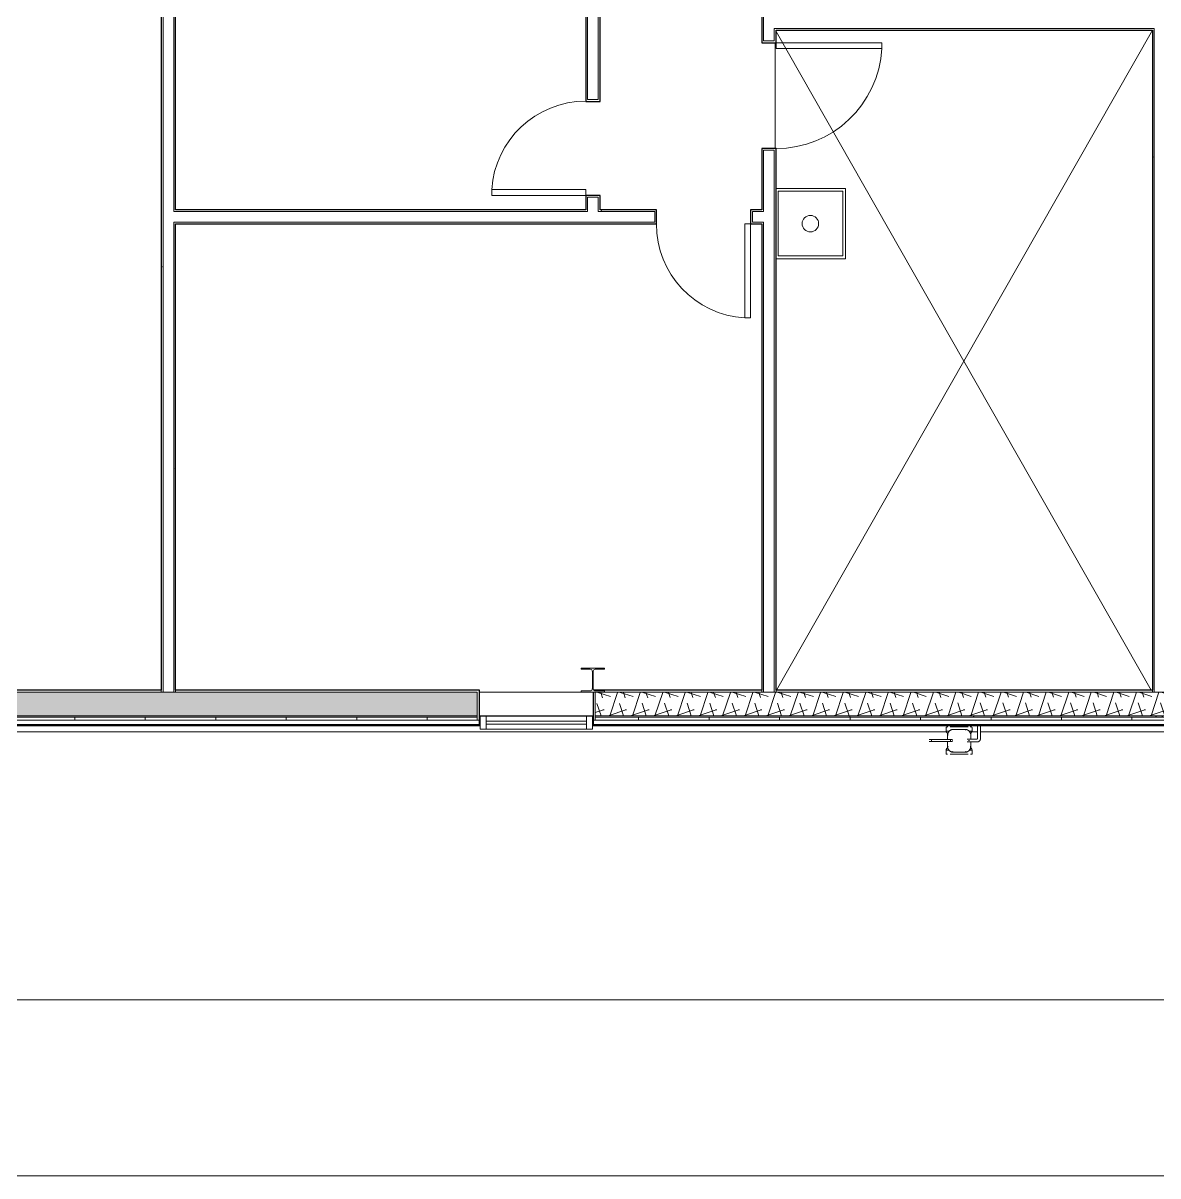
# Model space of a CAD drawing. Header units: inches. Extents: x -1442 to 59636, y -36095 to 792.
# Drawn here: x 58190.9 to 58577.3, y -22952.1 to -22559.4 of the extents above; entities that cross this region are included whole.
import ezdxf

# ---------------------------------------------------------------- set-up
doc = ezdxf.new("R2010")
doc.units = ezdxf.units.IN
doc.header["$MEASUREMENT"] = 0
for name, color, linetype, lineweight in [('A-DOOR', 31, 'Continuous', 9), ('A-FLOR', 192, 'Continuous', 9), ('A-GLAZ-CURT', 52, 'Continuous', 13), ('A-GLAZ-CWMG', 51, 'Continuous', 13), ('A-SITE-ROAD', 130, 'Continuous', 9), ('A-SITE-SWLK', 140, 'Continuous', 9), ('A-WALL', 113, 'Continuous', 9), ('A-WALL-PATT', 111, 'Continuous', 25), ('C-TOPO', 7, 'Continuous', 9), ('I-WALL', 2, 'Continuous', 9), ('L-SITE-WALL', 31, 'Continuous', 13), ('P-SANR-FIXT', 6, 'Continuous', 9), ('S-BEAM', 12, 'Continuous', 9), ('S-COLS', 52, 'Continuous', 13)]:
    doc.layers.add(name, color=color, linetype=linetype, lineweight=lineweight)
pattern_1 = [(0, (33272.468, 0), (61.44, 15.36), [2.534, -43.546, 2.534, -43.546, -245.76]), (0, (33272.468, 0), (61.44, 15.36), [-92.16, 2.534, -89.626, 2.534, -43.546, -107.52]), (0, (33272.468, 0), (61.44, 15.36), [-230.4, 2.534, -28.186, 2.534, -74.266]), (120, (33295.508, 7.68), (-44.02215, 45.528601), [2.534, -43.546, 2.534, -43.546, -245.76]), (120, (33295.508, 7.68), (-44.02215, 45.528601), [-92.16, 2.534, -89.626, 2.534, -43.546, -107.52]), (120, (33295.508, 7.68), (-44.02215, 45.528601), [-230.4, 2.534, -28.186, 2.534, -74.266]), (240, (33303.188, 38.4), (-17.41785, -60.888601), [2.534, -43.546, 2.534, -43.546, -245.76]), (240, (33303.188, 38.4), (-17.41785, -60.888601), [-92.16, 2.534, -89.626, 2.534, -43.546, -107.52]), (240, (33303.188, 38.4), (-17.41785, -60.888601), [-230.4, 2.534, -28.186, 2.534, -74.266])]
pattern_2 = [(161.57, (33273.428, 0.96), (-7.6802237, -0.0009796), [0, -54.643, 6.067, 0]), (18.43, (33271.508, 0.96), (-7.6802237, 0.0009796), [0, -54.643, 6.067, 0]), (108.43, (33273.428, 0.96), (3.8382953, -19.20136532), [18.211, -42.499]), (71.57, (33271.508, 0.96), (3.8382953, 19.20136532), [18.211, -42.499])]
pattern_3 = [(0, (33272.468, 0), (30.72, 7.68), [2.534, -20.506, 2.534, -20.506, -122.88]), (0, (33272.468, 0), (30.72, 7.68), [-46.08, 2.534, -43.546, 2.534, -20.506, -53.76]), (0, (33272.468, 0), (30.72, 7.68), [-115.2, 2.534, -12.826, 2.534, -35.866]), (120, (33283.988, 3.84), (-22.0110751, 22.7643004), [2.534, -20.506, 2.534, -20.506, -122.88]), (120, (33283.988, 3.84), (-22.0110751, 22.7643004), [-46.08, 2.534, -43.546, 2.534, -20.506, -53.76]), (120, (33283.988, 3.84), (-22.0110751, 22.7643004), [-115.2, 2.534, -12.826, 2.534, -35.866]), (240, (33287.828, 19.2), (-8.7089249, -30.4443004), [2.534, -20.506, 2.534, -20.506, -122.88]), (240, (33287.828, 19.2), (-8.7089249, -30.4443004), [-46.08, 2.534, -43.546, 2.534, -20.506, -53.76]), (240, (33287.828, 19.2), (-8.7089249, -30.4443004), [-115.2, 2.534, -12.826, 2.534, -35.866])]
pattern_4 = [(0, (33272.468, 0), (0, 24), []), (90, (33272.468, 0), (-24, 1e-15), [])]

# ---------------------------------------------------------------- blocks, each defined once
blk = doc.blocks.new('Struct_Xcel_Sports Complex_rvt-2-Egress Plan')
at = {"layer": 'A-FLOR', "color": 7}
for p, q in [((25174.83, -22562.23), (25238.77, -22674.49)), ((25238.77, -22674.49), (25302.95, -22561.79)), ((25174.52, -22566.05), (25174.52, -22602.05)), ((25174.94, -22786.55), (25238.77, -22674.49)), ((25302.59, -22786.55), (25238.77, -22674.49))]:
    blk.add_line(p, q, dxfattribs=at)
at = {"layer": 'L-SITE-WALL', "color": 10}
for p, q in [((25074.08, -22798.8), (24243.77, -22798.8)), ((25243.42, -22798.8), (25112.27, -22798.8)), ((25348.77, -22798.8), (25244.39, -22798.8))]:
    blk.add_line(p, q, dxfattribs=at)
blk = doc.blocks.new('W-Wide Flange-Column - B2_E-V6-Egress Plan')
at = {"layer": 'S-COLS', "lineweight": 9}
h = blk.add_hatch(dxfattribs=at)
h.set_pattern_fill('FP_8', color=256, style=0, pattern_type=2)
h.set_pattern_definition([(225, (58384.86, -22783.178), (19.00703, -19.00703), []), (225, (58384.86, -22811.978), (19.00703, -19.00703), [])])
h.paths.add_polyline_path([(-4, 4.12), (-4, 3.69), (-0.84, 3.69), (-0.3, 3.38), (-0.14, 3), (-0.14, -3), (-0.35, -3.49), (-0.84, -3.69), (-4, -3.69), (-4, -4.12), (4, -4.12), (4, -3.69), (0.84, -3.69), (0.35, -3.49), (0.14, -3), (0.14, 3), (0.42, 3.52), (0.84, 3.69), (4, 3.69), (4, 4.12), (-0.88, 4.12)], flags=0)
at = {"layer": 'S-COLS', "lineweight": 15}
for p, q in [((4, 4.12), (-4, 4.12)), ((-4, 4.12), (-4, 3.69)), ((4, 3.69), (4, 4.12)), ((-4, 3.69), (-0.84, 3.69)), ((-0.14, 3), (-0.14, -3)), ((0.14, -3), (0.14, 3)), ((0.84, 3.69), (4, 3.69)), ((-0.84, -3.69), (-4, -3.69)), ((-4, -3.69), (-4, -4.12)), ((4, -3.69), (0.84, -3.69)), ((4, -4.12), (4, -3.69)), ((-4, -4.12), (4, -4.12))]:
    blk.add_line(p, q, dxfattribs=at)
for centre, start, end in [((-0.84, 3), 0, 90), ((0.84, 3), 90, 180), ((-0.84, -3), 270, 0), ((0.84, -3), 180, 270)]:
    blk.add_arc(centre, 0.691, start, end, dxfattribs=at)
blk = doc.blocks.new('Single-Flush - 32_ x 84_-1272610-Egress Plan')
at = {"layer": 'A-DOOR', "lineweight": 13}
for p, q in [((14, -2.44), (14, -34.44)), ((16, -2.44), (14, -2.44)), ((16, -2.44), (16, -34.44)), ((16, -34.44), (14, -34.44))]:
    blk.add_line(p, q, dxfattribs=at)
at = {"layer": 'A-DOOR'}
blk.add_arc((16, -2.44), 32.07, 180, 266.4241, dxfattribs=at)
blk = doc.blocks.new('Single-Flush - 32_ x 84_-460923-Egress Plan')
at = {"layer": 'A-DOOR', "lineweight": 13}
for p, q in [((14, -2.44), (14, -34.44)), ((16, -2.44), (14, -2.44)), ((16, -2.44), (16, -34.44)), ((16, -34.44), (14, -34.44))]:
    blk.add_line(p, q, dxfattribs=at)
at = {"layer": 'A-DOOR'}
blk.add_arc((16, -2.44), 32.07, 180, 266.4241, dxfattribs=at)
blk = doc.blocks.new('Single-Flush - 36_ x 84_-1318909-Egress Plan')
at = {"layer": 'A-DOOR', "lineweight": 13}
for p, q in [((16, -2.44), (16, -38.45)), ((18, -2.44), (16, -2.44)), ((18, -2.44), (18, -38.45)), ((18, -38.45), (16, -38.45))]:
    blk.add_line(p, q, dxfattribs=at)
at = {"layer": 'A-DOOR'}
blk.add_arc((18, -2.44), 36.07, 180, 266.8211, dxfattribs=at)
blk = doc.blocks.new('Rectangular Mullion - Exterior 2_ x 4_5_-1142359-Egress Plan')
at = {"layer": 'A-GLAZ-CWMG'}
for p, q in [((-2, 1.5), (0, 1.5)), ((-2, -3), (-2, 1.5)), ((0, 1.5), (0, -3)), ((0, -3), (-2, -3))]:
    blk.add_line(p, q, dxfattribs=at)
blk = doc.blocks.new('Girt_C - 8_D-1405500-Egress Plan')
at = {"layer": 'S-BEAM', "lineweight": 13}
for p, q in [((25108.39, -22787.3), (25073.83, -22787.3)), ((25073.83, -22795.3), (25112.52, -22795.3))]:
    blk.add_line(p, q, dxfattribs=at)
blk = doc.blocks.new('System Panel - INSULATED LOW-E GLAZING _SEE ELEVATIONS FOR U-FACTOR_ SHGC_ _ LT_-827454-Egress Plan')
at = {"layer": 'A-GLAZ-CURT', "lineweight": 9}
for p, q in [((17.09375, 1.25), (-17.09375, 1.25)), ((-17.09375, 1.25), (-17.09375, 0.25)), ((-17.09375, 0.25), (17.09375, 0.25)), ((17.09375, 0.25), (17.09375, 1.25))]:
    blk.add_line(p, q, dxfattribs=at)
at = {"layer": 'A-GLAZ-CURT'}
for p, q in [((-17.09375, 0.25), (-17.09375, 1.25)), ((17.09375, 1.25), (-17.09375, 1.25)), ((-17.09375, 0.25), (17.09375, 0.25)), ((17.09375, 1.25), (17.09375, 0.25))]:
    blk.add_line(p, q, dxfattribs=at)
blk = doc.blocks.new('Rectangular Mullion - Exterior 2_ x 4_5_-1060760-Egress Plan')
at = {"layer": 'A-GLAZ-CWMG'}
for p, q in [((25834.02, -22795.43), (25799.83, -22795.43)), ((25834.02, -22799.93), (25799.83, -22799.93))]:
    blk.add_line(p, q, dxfattribs=at)
blk = doc.blocks.new('Rectangular Mullion - Exterior 2_ x 4_5_-827470-Egress Plan')
at = {"layer": 'A-GLAZ-CWMG'}
for p, q in [((-1, 1.5), (1, 1.5)), ((-1, -3), (-1, 1.5)), ((1, 1.5), (1, -3)), ((1, -3), (-1, -3))]:
    blk.add_line(p, q, dxfattribs=at)
blk = doc.blocks.new('gas_meter-250_cfh_2214 - gas_meter-250_cfh_2214-V77-Egress Plan')
at = {"layer": 'P-SANR-FIXT', "lineweight": 13}
for p, q in [((-4.4, 4.34), (-4.4, 3.16)), ((-3.79, 4.61), (-4.13, 4.61)), ((3.06, 4.61), (-3.06, 4.61)), ((4.13, 4.61), (3.79, 4.61)), ((4.4, 3.16), (4.4, 4.34)), ((6.26, 5.12), (6.26, 0.61)), ((7.26, 0.61), (7.26, 5.12)), ((-2.99, 0.37), (-9.24, 0.37)), ((-4.4, 3.16), (-4.06, 3.16)), ((-4.06, 3.16), (-3.31, 3.16)), ((-3.96, 1.77), (-3.96, 0.36)), ((-3.96, 1.77), (-3.96, 0.36)), ((-3.75, 2.86), (-3.75, 2.59)), ((-3.75, 1.98), (-3.75, 1.77)), ((2.04, 3.77), (-1.96, 3.77)), ((3.4, 3.16), (4.06, 3.16)), ((6.15, 0.5), (3.51, 0.5)), ((4.04, 0.48), (4.04, 1.77)), ((4.04, 0.48), (4.04, 1.77)), ((4.06, 3.16), (4.4, 3.16)), ((-9.24, 0), (-9.47, 0)), ((-9.24, -0.38), (-2.99, -0.38)), ((-4.4, -3.34), (-4.4, -4.57)), ((-4.06, -3.34), (-4.4, -3.34)), ((-3.33, -3.34), (-4.06, -3.34)), ((-3.96, -0.36), (-3.96, -1.98)), ((-3.96, -0.36), (-3.96, -1.98)), ((-3.75, -1.98), (-3.75, -2.1)), ((-3.75, -2.75), (-3.75, -2.92)), ((-2.81, 0), (-2.99, 0)), ((-2.27, 0), (-2.4, 0)), ((2.04, -3.75), (2.22, -3.75)), ((3.25, 0), (3.51, 0)), ((3.73, -3.34), (3.42, -3.34)), ((3.51, -0.5), (6.15, -0.5)), ((4.06, -3.34), (3.75, -3.34)), ((4.04, -1.98), (4.04, -0.47)), ((4.04, -1.98), (4.04, -0.47)), ((4.4, -3.34), (4.06, -3.34)), ((4.4, -4.57), (4.4, -3.34)), ((-4.28, -4.69), (-3.94, -4.69)), ((-3.06, -4.69), (3.06, -4.69)), ((-1.97, -3.98), (-2.49, -3.98)), ((-2.49, -3.98), (-1.97, -3.98)), ((-1.96, -3.98), (2.04, -3.98)), ((2.04, -3.98), (2.55, -3.98)), ((2.55, -3.98), (2.04, -3.98)), ((3.94, -4.69), (4.28, -4.69))]:
    blk.add_line(p, q, dxfattribs=at)
at = {"layer": 'P-SANR-FIXT', "lineweight": 13, "flags": 128}
for points in [[(-4.4, 4.34), (-4.4, 4.35), (-4.4, 4.36), (-4.4, 4.37), (-4.4, 4.38), (-4.4, 4.39), (-4.39, 4.4), (-4.39, 4.41), (-4.39, 4.42), (-4.38, 4.43), (-4.38, 4.44), (-4.38, 4.45), (-4.37, 4.46), (-4.37, 4.47), (-4.36, 4.48), (-4.35, 4.49), (-4.35, 4.5), (-4.34, 4.51), (-4.33, 4.52), (-4.33, 4.52), (-4.32, 4.53), (-4.31, 4.54), (-4.3, 4.55), (-4.29, 4.55), (-4.29, 4.56), (-4.28, 4.57), (-4.27, 4.57), (-4.26, 4.58), (-4.25, 4.58), (-4.24, 4.59), (-4.23, 4.59), (-4.22, 4.59), (-4.21, 4.6), (-4.2, 4.6), (-4.19, 4.6), (-4.18, 4.6), (-4.17, 4.61), (-4.15, 4.61), (-4.14, 4.61), (-4.13, 4.61), (-4.13, 4.61)], [(4.13, 4.61), (4.14, 4.61), (4.15, 4.61), (4.16, 4.61), (4.17, 4.6), (4.18, 4.6), (4.19, 4.6), (4.21, 4.6), (4.22, 4.59), (4.23, 4.59), (4.24, 4.59), (4.25, 4.58), (4.26, 4.58), (4.27, 4.57), (4.27, 4.57), (4.28, 4.56), (4.29, 4.55), (4.3, 4.55), (4.31, 4.54), (4.32, 4.53), (4.33, 4.53), (4.33, 4.52), (4.34, 4.51), (4.35, 4.5), (4.35, 4.49), (4.36, 4.48), (4.36, 4.47), (4.37, 4.46), (4.37, 4.46), (4.38, 4.45), (4.38, 4.44), (4.39, 4.43), (4.39, 4.41), (4.39, 4.4), (4.4, 4.39), (4.4, 4.38), (4.4, 4.37), (4.4, 4.36), (4.4, 4.35), (4.4, 4.34), (4.4, 4.34)], [(-9.24, 0.37), (-9.28, 0.37), (-9.32, 0.37), (-9.36, 0.37), (-9.4, 0.37), (-9.43, 0.37), (-9.47, 0.37), (-9.51, 0.37), (-9.55, 0.37), (-9.59, 0.37), (-9.63, 0.37), (-9.66, 0.37), (-9.7, 0.37), (-9.73, 0.37), (-9.77, 0.37), (-9.8, 0.37), (-9.83, 0.37), (-9.86, 0.37), (-9.9, 0.37), (-9.92, 0.37), (-9.95, 0.37), (-9.98, 0.37), (-10.01, 0.37), (-10.03, 0.37), (-10.06, 0.37), (-10.08, 0.37), (-10.1, 0.37), (-10.12, 0.37), (-10.14, 0.37), (-10.15, 0.37), (-10.17, 0.37), (-10.18, 0.37), (-10.19, 0.37), (-10.2, 0.37), (-10.21, 0.37), (-10.22, 0.37), (-10.23, 0.37), (-10.23, 0.37), (-10.23, 0.37), (-10.24, 0.37)], [(-3.82, 2.35), (-3.87, 2.38), (-3.91, 2.42), (-3.95, 2.45), (-4, 2.49), (-4.04, 2.52), (-4.07, 2.56), (-4.11, 2.6), (-4.15, 2.65), (-4.18, 2.69), (-4.21, 2.73), (-4.24, 2.78), (-4.27, 2.83), (-4.29, 2.87), (-4.32, 2.92), (-4.34, 2.97), (-4.36, 3.02), (-4.38, 3.08), (-4.39, 3.13), (-4.4, 3.16)], [(-1.96, 3.77), (-2.04, 3.77), (-2.12, 3.76), (-2.19, 3.76), (-2.27, 3.74), (-2.35, 3.73), (-2.43, 3.71), (-2.51, 3.69), (-2.58, 3.67), (-2.66, 3.64), (-2.73, 3.61), (-2.81, 3.58), (-2.88, 3.54), (-2.95, 3.51), (-3.02, 3.46), (-3.08, 3.42), (-3.15, 3.37), (-3.21, 3.33), (-3.27, 3.27), (-3.33, 3.22), (-3.39, 3.16), (-3.44, 3.11), (-3.5, 3.04), (-3.55, 2.98), (-3.59, 2.92), (-3.64, 2.85), (-3.68, 2.78), (-3.72, 2.71), (-3.76, 2.64), (-3.79, 2.57), (-3.82, 2.5), (-3.85, 2.42), (-3.87, 2.34), (-3.89, 2.27), (-3.91, 2.19), (-3.93, 2.11), (-3.94, 2.03), (-3.95, 1.95), (-3.95, 1.87), (-3.96, 1.79), (-3.96, 1.77)], [(-2.24, 0.37), (-2.24, 0.37), (-2.24, 0.37), (-2.24, 0.37), (-2.25, 0.37), (-2.25, 0.37), (-2.26, 0.37), (-2.27, 0.37), (-2.27, 0.37), (-2.28, 0.37), (-2.3, 0.37), (-2.31, 0.37), (-2.32, 0.37), (-2.34, 0.37), (-2.35, 0.37), (-2.37, 0.37), (-2.38, 0.37), (-2.4, 0.37), (-2.42, 0.37), (-2.44, 0.37), (-2.46, 0.37), (-2.49, 0.37), (-2.51, 0.37), (-2.53, 0.37), (-2.56, 0.37), (-2.58, 0.37), (-2.61, 0.37), (-2.63, 0.37), (-2.66, 0.37), (-2.69, 0.37), (-2.71, 0.37), (-2.74, 0.37), (-2.77, 0.37), (-2.8, 0.37), (-2.83, 0.37), (-2.86, 0.37), (-2.89, 0.37), (-2.92, 0.37), (-2.95, 0.37), (-2.98, 0.37), (-2.99, 0.37)], [(4.04, 1.77), (4.04, 1.85), (4.04, 1.93), (4.03, 2.01), (4.02, 2.09), (4, 2.17), (3.99, 2.25), (3.97, 2.32), (3.94, 2.4), (3.92, 2.48), (3.89, 2.55), (3.85, 2.62), (3.82, 2.69), (3.78, 2.76), (3.74, 2.83), (3.7, 2.9), (3.65, 2.96), (3.6, 3.03), (3.55, 3.09), (3.49, 3.15), (3.44, 3.21), (3.38, 3.26), (3.32, 3.31), (3.26, 3.36), (3.19, 3.41), (3.13, 3.45), (3.06, 3.5), (2.99, 3.53), (2.92, 3.57), (2.84, 3.6), (2.77, 3.63), (2.69, 3.66), (2.62, 3.69), (2.54, 3.71), (2.46, 3.73), (2.38, 3.74), (2.31, 3.75), (2.23, 3.76), (2.15, 3.77), (2.07, 3.77), (2.04, 3.77)], [(3.51, 0.5), (3.48, 0.5), (3.45, 0.5), (3.42, 0.5), (3.39, 0.5), (3.37, 0.5), (3.34, 0.5), (3.31, 0.5), (3.28, 0.5), (3.25, 0.5), (3.22, 0.5), (3.19, 0.5), (3.17, 0.5), (3.14, 0.5), (3.12, 0.5), (3.09, 0.5), (3.07, 0.5), (3.04, 0.5), (3.02, 0.5), (3, 0.5), (2.98, 0.5), (2.96, 0.5), (2.94, 0.5), (2.92, 0.5), (2.9, 0.5), (2.88, 0.5), (2.87, 0.5), (2.85, 0.5), (2.84, 0.5), (2.83, 0.5), (2.82, 0.5), (2.8, 0.5), (2.8, 0.5), (2.79, 0.5), (2.78, 0.5), (2.77, 0.5), (2.77, 0.5), (2.77, 0.5), (2.77, 0.5), (2.76, 0.5)], [(4.4, 3.16), (4.39, 3.1), (4.37, 3.05), (4.35, 3), (4.33, 2.95), (4.31, 2.9), (4.28, 2.85), (4.26, 2.8), (4.23, 2.76), (4.2, 2.71), (4.16, 2.67), (4.13, 2.63), (4.09, 2.58), (4.06, 2.55), (4.02, 2.51), (3.98, 2.47), (3.94, 2.44), (3.89, 2.4)], [(6.26, 0.61), (6.26, 0.61), (6.26, 0.6), (6.26, 0.6), (6.26, 0.59), (6.26, 0.59), (6.26, 0.58), (6.26, 0.58), (6.26, 0.58), (6.26, 0.57), (6.26, 0.57), (6.25, 0.56), (6.25, 0.56), (6.25, 0.56), (6.25, 0.55), (6.24, 0.55), (6.24, 0.54), (6.24, 0.54), (6.24, 0.54), (6.23, 0.53), (6.23, 0.53), (6.23, 0.53), (6.22, 0.53), (6.22, 0.52), (6.22, 0.52), (6.21, 0.52), (6.21, 0.52), (6.21, 0.51), (6.2, 0.51), (6.2, 0.51), (6.19, 0.51), (6.19, 0.51), (6.18, 0.5), (6.18, 0.5), (6.18, 0.5), (6.17, 0.5), (6.17, 0.5), (6.16, 0.5), (6.16, 0.5), (6.15, 0.5), (6.15, 0.5)], [(6.15, -0.5), (6.2, -0.5), (6.24, -0.5), (6.29, -0.49), (6.33, -0.49), (6.37, -0.48), (6.42, -0.47), (6.46, -0.46), (6.5, -0.44), (6.54, -0.43), (6.59, -0.41), (6.63, -0.39), (6.67, -0.37), (6.71, -0.35), (6.74, -0.33), (6.78, -0.31), (6.82, -0.28), (6.85, -0.25), (6.89, -0.22), (6.92, -0.19), (6.95, -0.16), (6.98, -0.13), (7.01, -0.1), (7.04, -0.06), (7.06, -0.03), (7.09, 0.01), (7.11, 0.05), (7.13, 0.09), (7.15, 0.13), (7.17, 0.17), (7.19, 0.21), (7.2, 0.25), (7.22, 0.29), (7.23, 0.34), (7.24, 0.38), (7.25, 0.42), (7.25, 0.47), (7.26, 0.51), (7.26, 0.55), (7.26, 0.6), (7.26, 0.61)], [(-10.24, -0.38), (-10.24, -0.38), (-10.23, -0.38), (-10.23, -0.38), (-10.22, -0.38), (-10.22, -0.38), (-10.21, -0.38), (-10.2, -0.38), (-10.19, -0.38), (-10.17, -0.38), (-10.16, -0.38), (-10.14, -0.38), (-10.12, -0.38), (-10.1, -0.38), (-10.08, -0.38), (-10.06, -0.38), (-10.04, -0.38), (-10.01, -0.38), (-9.99, -0.38), (-9.96, -0.38), (-9.93, -0.38), (-9.9, -0.38), (-9.87, -0.38), (-9.84, -0.38), (-9.81, -0.38), (-9.78, -0.38), (-9.74, -0.38), (-9.71, -0.38), (-9.67, -0.38), (-9.64, -0.38), (-9.6, -0.38), (-9.56, -0.38), (-9.52, -0.38), (-9.48, -0.38), (-9.45, -0.38), (-9.41, -0.38), (-9.37, -0.38), (-9.33, -0.38), (-9.29, -0.38), (-9.25, -0.38), (-9.24, -0.38)], [(-4.4, -3.34), (-4.4, -3.29), (-4.4, -3.25), (-4.39, -3.21), (-4.39, -3.16), (-4.38, -3.12), (-4.37, -3.08), (-4.36, -3.04), (-4.34, -2.99), (-4.33, -2.95), (-4.31, -2.91), (-4.29, -2.87), (-4.28, -2.83), (-4.25, -2.8), (-4.23, -2.76), (-4.21, -2.72), (-4.18, -2.69), (-4.15, -2.65), (-4.13, -2.62), (-4.1, -2.59), (-4.07, -2.56), (-4.03, -2.53), (-4, -2.5), (-3.97, -2.47), (-3.93, -2.44), (-3.89, -2.42)], [(-3.96, -1.98), (-3.95, -2.06), (-3.95, -2.14), (-3.94, -2.22), (-3.93, -2.3), (-3.92, -2.38), (-3.9, -2.45), (-3.88, -2.53), (-3.85, -2.61), (-3.83, -2.68), (-3.8, -2.76), (-3.76, -2.83), (-3.73, -2.9), (-3.69, -2.97), (-3.65, -3.04), (-3.61, -3.11), (-3.56, -3.17), (-3.51, -3.24), (-3.46, -3.3), (-3.4, -3.36), (-3.35, -3.41), (-3.29, -3.47), (-3.23, -3.52), (-3.17, -3.57), (-3.1, -3.62), (-3.04, -3.66), (-2.97, -3.7), (-2.9, -3.74), (-2.83, -3.78), (-2.75, -3.81), (-2.68, -3.84), (-2.6, -3.87), (-2.53, -3.9), (-2.45, -3.92), (-2.37, -3.94), (-2.3, -3.95), (-2.22, -3.96), (-2.14, -3.97), (-2.06, -3.98), (-1.98, -3.98), (-1.96, -3.98)], [(-2.99, -0.38), (-2.96, -0.38), (-2.93, -0.38), (-2.9, -0.38), (-2.87, -0.38), (-2.84, -0.38), (-2.81, -0.38), (-2.78, -0.38), (-2.75, -0.38), (-2.72, -0.38), (-2.69, -0.38), (-2.67, -0.38), (-2.64, -0.38), (-2.61, -0.38), (-2.59, -0.38), (-2.56, -0.38), (-2.54, -0.38), (-2.51, -0.38), (-2.49, -0.38), (-2.47, -0.38), (-2.45, -0.38), (-2.43, -0.38), (-2.41, -0.38), (-2.39, -0.38), (-2.37, -0.38), (-2.35, -0.38), (-2.34, -0.38), (-2.32, -0.38), (-2.31, -0.38), (-2.3, -0.38), (-2.29, -0.38), (-2.28, -0.38), (-2.27, -0.38), (-2.26, -0.38), (-2.25, -0.38), (-2.25, -0.38), (-2.24, -0.38), (-2.24, -0.38), (-2.24, -0.38), (-2.24, -0.38)], [(-2.49, -3.98), (-2.52, -3.96), (-2.55, -3.94), (-2.58, -3.91), (-2.6, -3.89), (-2.63, -3.86), (-2.66, -3.84), (-2.68, -3.81), (-2.7, -3.78)], [(2.04, -3.98), (2.12, -3.98), (2.2, -3.97), (2.28, -3.97), (2.36, -3.95), (2.44, -3.94), (2.52, -3.92), (2.6, -3.9), (2.67, -3.88), (2.75, -3.85), (2.82, -3.82), (2.9, -3.79), (2.97, -3.75), (3.04, -3.72), (3.11, -3.67), (3.17, -3.63), (3.24, -3.58), (3.3, -3.53), (3.36, -3.48), (3.42, -3.43), (3.48, -3.37), (3.53, -3.31), (3.59, -3.25), (3.64, -3.19), (3.68, -3.13), (3.73, -3.06), (3.77, -2.99), (3.81, -2.92), (3.84, -2.85), (3.88, -2.78), (3.91, -2.7), (3.94, -2.63), (3.96, -2.55), (3.98, -2.48), (4, -2.4), (4.02, -2.32), (4.03, -2.24), (4.04, -2.16), (4.04, -2.08), (4.04, -2), (4.04, -1.98)], [(2.66, -3.89), (2.63, -3.91), (2.61, -3.94), (2.58, -3.96), (2.55, -3.98)], [(2.73, -3.81), (2.71, -3.84), (2.69, -3.86)], [(2.76, -0.5), (2.76, -0.5), (2.77, -0.5), (2.77, -0.5), (2.77, -0.5), (2.78, -0.5), (2.79, -0.5), (2.79, -0.5), (2.8, -0.5), (2.81, -0.5), (2.82, -0.5), (2.84, -0.5), (2.85, -0.5), (2.86, -0.5), (2.88, -0.5), (2.9, -0.5), (2.91, -0.5), (2.93, -0.5), (2.95, -0.5), (2.97, -0.5), (2.99, -0.5), (3.01, -0.5), (3.04, -0.5), (3.06, -0.5), (3.08, -0.5), (3.11, -0.5), (3.13, -0.5), (3.16, -0.5), (3.19, -0.5), (3.21, -0.5), (3.24, -0.5), (3.27, -0.5), (3.3, -0.5), (3.33, -0.5), (3.36, -0.5), (3.39, -0.5), (3.42, -0.5), (3.45, -0.5), (3.48, -0.5), (3.51, -0.5), (3.51, -0.5)], [(3.95, -2.46), (3.98, -2.48), (4.02, -2.51), (4.05, -2.54), (4.08, -2.57), (4.11, -2.6), (4.14, -2.63), (4.17, -2.67), (4.19, -2.7), (4.22, -2.74), (4.24, -2.78), (4.26, -2.81), (4.28, -2.85), (4.3, -2.89), (4.32, -2.93), (4.34, -2.97), (4.35, -3.01), (4.36, -3.06), (4.37, -3.1), (4.38, -3.14), (4.39, -3.18), (4.4, -3.23), (4.4, -3.27), (4.4, -3.32), (4.4, -3.34)], [(-4.28, -4.69), (-4.29, -4.69), (-4.29, -4.69), (-4.3, -4.69), (-4.3, -4.69), (-4.31, -4.69), (-4.31, -4.68), (-4.32, -4.68), (-4.32, -4.68), (-4.33, -4.68), (-4.33, -4.68), (-4.33, -4.68), (-4.34, -4.67), (-4.34, -4.67), (-4.35, -4.67), (-4.35, -4.67), (-4.35, -4.66), (-4.36, -4.66), (-4.36, -4.66), (-4.37, -4.66), (-4.37, -4.65), (-4.37, -4.65), (-4.37, -4.65), (-4.38, -4.64), (-4.38, -4.64), (-4.38, -4.63), (-4.39, -4.63), (-4.39, -4.63), (-4.39, -4.62), (-4.39, -4.62), (-4.39, -4.61), (-4.4, -4.61), (-4.4, -4.6), (-4.4, -4.6), (-4.4, -4.6), (-4.4, -4.59), (-4.4, -4.59), (-4.4, -4.58), (-4.4, -4.58), (-4.4, -4.57), (-4.4, -4.57)], [(4.4, -4.57), (4.4, -4.58), (4.4, -4.58), (4.4, -4.58), (4.4, -4.59), (4.4, -4.59), (4.4, -4.6), (4.4, -4.6), (4.4, -4.61), (4.39, -4.61), (4.39, -4.62), (4.39, -4.62), (4.39, -4.62), (4.39, -4.63), (4.38, -4.63), (4.38, -4.64), (4.38, -4.64), (4.38, -4.64), (4.37, -4.65), (4.37, -4.65), (4.37, -4.65), (4.36, -4.66), (4.36, -4.66), (4.36, -4.66), (4.35, -4.67), (4.35, -4.67), (4.34, -4.67), (4.34, -4.67), (4.34, -4.68), (4.33, -4.68), (4.33, -4.68), (4.32, -4.68), (4.32, -4.68), (4.31, -4.68), (4.31, -4.69), (4.3, -4.69), (4.3, -4.69), (4.29, -4.69), (4.29, -4.69), (4.29, -4.69), (4.28, -4.69)]]:
    blk.add_lwpolyline(points, dxfattribs=at)
at = {"layer": 'P-SANR-FIXT', "lineweight": 13}
for centre, radius, start, end in [((-1.96, 1.77), 2, 90, 180), ((-1.96, 1.77), 1.84, 171.362, 180), ((2.04, 1.77), 2, 360, 90), ((2.04, 1.77), 1.84, 81.362, 90), ((-1.96, -1.98), 2, 180, 270), ((-1.96, -1.98), 1.84, 261.362, 270), ((2.04, -1.98), 2, 270, 360), ((2.04, -1.98), 1.84, 351.362, 0)]:
    blk.add_arc(centre, radius, start, end, dxfattribs=at)
blk = doc.blocks.new('Basin_Mop_Service-24x24-Zurn-Z1996-24 - 24 x 24 x 10-1384526-Egress Plan')
at = {"layer": 'P-SANR-FIXT', "lineweight": 13}
for p, q in [((-11.69, 12), (12, 12)), ((12, 12), (12, -12)), ((-11, -11), (-11, 11)), ((-11, 11), (11, 11)), ((11, 11), (11, -11)), ((11, -11), (-11, -11)), ((12, -12), (-11.69, -12))]:
    blk.add_line(p, q, dxfattribs=at)
blk.add_circle((0, 0), 2.81, dxfattribs=at)

msp = doc.modelspace()

# ---------------------------------------------------------------- hatches: boundary and pattern name
at = {"layer": 'A-WALL-PATT', "lineweight": 9}
h = msp.add_hatch(dxfattribs=at)
h.set_pattern_fill('FP_13', color=256, style=0, pattern_type=2)
h.set_pattern_definition(pattern_1)
h.paths.add_polyline_path([(58237.92, -22787.3), (58238.55, -22787.3), (58238.55, -22370.18), (58237.92, -22369.55), (58237.92, -22787.26)], flags=0)
h = msp.add_hatch(dxfattribs=at)
h.set_pattern_fill('FP_13', color=256, style=0, pattern_type=2)
h.set_pattern_definition(pattern_1)
h.paths.add_polyline_path([(58242.17, -22787.3), (58242.8, -22787.3), (58242.8, -22627.18), (58242.17, -22627.19), (58242.17, -22787.25)], flags=0)
h.paths.add_polyline_path([(58242.8, -22623.55), (58242.8, -22495.18), (58242.17, -22495.18), (58242.25, -22623.55)], flags=0)
h.paths.add_polyline_path([(58242.17, -22491.55), (58242.8, -22491.55), (58242.8, -22370.3), (58242.17, -22370.3), (58242.17, -22490.93)], flags=0)
h = msp.add_hatch(dxfattribs=at)
h.set_pattern_fill('FP_13', color=256, style=0, pattern_type=2)
h.set_pattern_definition(pattern_1)
h.paths.add_polyline_path([(58386.73, -22622.93), (58387.36, -22622.93), (58387.36, -22618.05), (58384.92, -22618.05), (58384.92, -22618.68), (58386.73, -22618.68), (58386.73, -22622.91)], flags=0)
h.paths.add_polyline_path([(58387.36, -22586.05), (58387.36, -22488.05), (58384.92, -22488.05), (58384.92, -22488.68), (58386.73, -22488.68), (58386.73, -22585.43), (58384.92, -22585.43), (58384.93, -22586.05), (58386.73, -22586.05)], flags=0)
h.paths.add_polyline_path([(58384.92, -22456.05), (58387.36, -22456.05), (58387.35, -22370.3), (58386.73, -22370.3), (58386.73, -22455.43), (58384.92, -22455.43)], flags=0)
h = msp.add_hatch(dxfattribs=at)
h.set_pattern_fill('FP_13', color=256, style=0, pattern_type=2)
h.set_pattern_definition(pattern_1)
h.paths.add_polyline_path([(58442.42, -22787.3), (58443.05, -22787.3), (58443.05, -22627.18), (58442.42, -22627.18), (58442.42, -22786.55)], flags=0)
h.paths.add_polyline_path([(58443.05, -22623.55), (58443.05, -22602.68), (58444.86, -22602.68), (58444.86, -22602.05), (58442.42, -22602.05), (58442.42, -22623.55)], flags=0)
h.paths.add_polyline_path([(58444.86, -22566.05), (58444.86, -22565.43), (58443.05, -22565.43), (58443.05, -22553.68), (58444.86, -22553.68), (58444.86, -22553.05), (58442.42, -22553.05), (58442.42, -22566.05), (58443.15, -22566.05)], flags=0)
h.paths.add_polyline_path([(58443.05, -22517.05), (58444.86, -22517.05), (58444.86, -22516.43), (58443.05, -22516.43), (58443.05, -22405.68), (58444.86, -22405.68), (58444.85, -22405.05), (58442.42, -22405.05), (58442.42, -22517.05), (58443.05, -22517.05)], flags=0)
h.paths.add_polyline_path([(58443.05, -22373.05), (58444.86, -22373.05), (58444.86, -22372.43), (58443.05, -22372.43), (58443.02, -22370.3), (58442.42, -22370.3), (58442.42, -22373.05)], flags=0)
h = msp.add_hatch(dxfattribs=at)
h.set_pattern_fill('FP_13', color=256, style=0, pattern_type=2)
h.set_pattern_definition(pattern_1)
h.paths.add_polyline_path([(58446.98, -22787.3), (58447.3, -22787.3), (58447.3, -22602.05), (58444.86, -22602.05), (58444.86, -22602.68), (58446.67, -22602.68), (58446.67, -22787.3)], flags=0)
h.paths.add_polyline_path([(58446.67, -22566.05), (58447.3, -22566.05), (58447.3, -22561.18), (58446.67, -22561.18), (58446.67, -22565.43), (58444.86, -22565.43), (58444.86, -22566.05), (58446.56, -22566.05)], flags=0)
h.paths.add_polyline_path([(58446.98, -22557.55), (58447.3, -22557.55), (58447.3, -22553.05), (58444.86, -22553.05), (58444.86, -22553.68), (58446.67, -22553.68), (58446.67, -22557.55)], flags=0)
h.paths.add_polyline_path([(58447.3, -22517.05), (58447.3, -22405.05), (58444.86, -22405.05), (58444.86, -22405.68), (58446.67, -22405.68), (58446.67, -22516.43), (58444.86, -22516.43), (58444.86, -22517.05), (58446.98, -22517.05)], flags=0)
h.paths.add_polyline_path([(58444.86, -22373.05), (58447.3, -22373.05), (58447.3, -22370.3), (58446.67, -22370.3), (58446.67, -22372.43), (58444.86, -22372.43)], flags=0)
h = msp.add_hatch(dxfattribs=at)
h.set_pattern_fill('FP_13', color=256, style=0, pattern_type=2)
h.set_pattern_definition(pattern_1)
h.paths.add_polyline_path([(58575.42, -22787.3), (58576.05, -22787.3), (58575.98, -22561.18), (58575.42, -22561.18), (58575.42, -22787.19)], flags=0)
h.paths.add_polyline_path([(58575.57, -22557.55), (58576.05, -22557.55), (58576.05, -22369.55), (58575.42, -22369.55), (58575.48, -22557.55)], flags=0)
h = msp.add_hatch(dxfattribs=at)
h.set_pattern_fill('FP_13', color=256, style=0, pattern_type=2)
h.set_pattern_definition(pattern_1)
h.paths.add_polyline_path([(58405.98, -22625.37), (58406.61, -22625.37), (58406.61, -22622.93), (58386.73, -22622.93), (58386.73, -22623.55), (58405.98, -22623.55)], flags=0)
h.paths.add_polyline_path([(58439.23, -22625.37), (58439.23, -22623.55), (58442.42, -22623.55), (58442.42, -22622.93), (58438.61, -22622.93), (58438.61, -22625.37)], flags=0)
h.paths.add_polyline_path([(58242.8, -22623.55), (58383.11, -22623.55), (58383.11, -22622.93), (58242.8, -22622.93)], flags=0)
h = msp.add_hatch(dxfattribs=at)
h.set_pattern_fill('FP_14', color=256, style=0, pattern_type=2)
h.set_pattern_definition(pattern_2)
h.paths.add_polyline_path([(57776.39, -22795.3), (58345.55, -22795.3), (58345.55, -22787.3), (57517.23, -22787.3), (57517.23, -22795.3), (57741.3, -22795.3)], flags=0)
h = msp.add_hatch(dxfattribs=at)
h.set_pattern_fill('FP_14', color=256, style=0, pattern_type=2)
h.set_pattern_definition(pattern_2)
h.paths.add_polyline_path([(58565.98, -22795.3), (58620.23, -22795.3), (58620.23, -22787.3), (58385.73, -22787.37), (58385.73, -22795.3), (58548.43, -22795.3)], flags=0)
h = msp.add_hatch(dxfattribs=at)
h.set_pattern_fill('FP_16', color=256, style=0, pattern_type=2)
h.set_pattern_definition(pattern_3)
h.paths.add_polyline_path([(58302.78, -22795.8), (58345.55, -22795.8), (58345.55, -22795.3), (57517.23, -22795.3), (57517.23, -22795.8), (58267.69, -22795.8)], flags=0)
h = msp.add_hatch(dxfattribs=at)
h.set_pattern_fill('FP_17', color=256, style=0, pattern_type=2)
h.set_pattern_definition(pattern_4)
h.paths.add_polyline_path([(57986.95, -22796.8), (58345.55, -22796.8), (58345.55, -22795.8), (57517.23, -22795.8), (57517.23, -22796.8), (57969.4, -22796.8)], flags=0)
h = msp.add_hatch(dxfattribs=at)
h.set_pattern_fill('FP_16', color=256, style=0, pattern_type=2)
h.set_pattern_definition(pattern_3)
h.paths.add_polyline_path([(58618.62, -22795.8), (58620.23, -22795.8), (58620.23, -22795.3), (58385.73, -22795.3), (58385.73, -22795.8), (58601.07, -22795.8)], flags=0)
h = msp.add_hatch(dxfattribs=at)
h.set_pattern_fill('FP_17', color=256, style=0, pattern_type=2)
h.set_pattern_definition(pattern_4)
h.paths.add_polyline_path([(58385.73, -22796.8), (58620.23, -22796.8), (58620.23, -22795.8), (58385.73, -22795.8)], flags=0)

# ---------------------------------------------------------------- linework, layer by layer
at = {"layer": 'A-SITE-ROAD', "lineweight": 13}
msp.add_line((59431.36, -22952.07), (56976.37, -22952.07), dxfattribs=at)
at = {"layer": 'A-SITE-SWLK', "lineweight": 13}
msp.add_line((57516.48, -22892.07), (59253.48, -22892.07), dxfattribs=at)
at = {"layer": 'A-WALL'}
for p, q in [((58238.55, -22370.18), (58238.55, -22787.3)), ((58386.73, -22585.43), (58386.73, -22488.68)), ((58242.17, -22495.18), (58242.17, -22623.55)), ((58383.11, -22495.18), (58383.11, -22585.43)), ((58443.05, -22553.68), (58443.05, -22565.43)), ((58446.67, -22565.43), (58446.67, -22561.18)), ((58446.67, -22561.18), (58576.05, -22561.18)), ((58576.05, -22561.18), (58576.05, -22787.3)), ((58443.05, -22565.43), (58446.67, -22565.43)), ((58383.11, -22585.43), (58386.73, -22585.43)), ((58446.67, -22602.68), (58443.05, -22602.68)), ((58443.05, -22602.68), (58443.05, -22623.55)), ((58446.67, -22787.3), (58446.67, -22602.68)), ((58386.73, -22618.68), (58383.11, -22618.68)), ((58383.11, -22618.68), (58383.11, -22623.55)), ((58386.73, -22623.55), (58386.73, -22618.68)), ((58383.11, -22623.55), (58242.17, -22623.55)), ((58405.98, -22623.55), (58386.73, -22623.55)), ((58405.98, -22627.18), (58405.98, -22623.55)), ((58439.23, -22623.55), (58439.23, -22627.18)), ((58443.05, -22623.55), (58439.23, -22623.55)), ((58242.17, -22627.18), (58242.17, -22787.3)), ((58242.17, -22627.18), (58405.98, -22627.18)), ((58439.23, -22627.18), (58443.05, -22627.18)), ((58443.05, -22627.18), (58443.05, -22787.3)), ((58345.55, -22787.3), (58099.36, -22787.3)), ((58237.92, -22786.55), (58237.92, -22787.3)), ((58242.8, -22786.55), (58242.8, -22787.3)), ((58345.55, -22796.8), (58345.55, -22787.3)), ((58385.73, -22787.3), (58385.73, -22796.8)), ((58620.23, -22787.3), (58388.86, -22787.3)), ((58442.42, -22786.55), (58442.42, -22787.3)), ((58447.3, -22786.55), (58447.3, -22787.3)), ((58575.42, -22786.55), (58575.42, -22787.3)), ((58345.55, -22795.3), (57517.23, -22795.3)), ((58345.55, -22795.8), (57517.23, -22795.8)), ((58620.23, -22795.3), (58385.73, -22795.3)), ((58620.23, -22795.8), (58385.73, -22795.8)), ((58346.3, -22796.8), (57516.48, -22796.8)), ((58346.3, -22798.3), (57516.48, -22798.3)), ((58620.98, -22796.8), (58384.98, -22796.8)), ((58620.98, -22798.3), (58384.98, -22798.3))]:
    msp.add_line(p, q, dxfattribs=at)
at = {"layer": 'A-WALL', "lineweight": 25}
for p, q in [((58237.92, -22786.55), (58095.66, -22786.55)), ((58346.3, -22786.55), (58242.8, -22786.55)), ((58346.3, -22798.62), (58346.3, -22786.55)), ((58384.98, -22787.3), (58384.98, -22798.62)), ((58442.42, -22786.55), (58385.16, -22786.55)), ((58575.42, -22786.55), (58447.3, -22786.55)), ((57516.48, -22798.62), (58346.3, -22798.62)), ((58384.98, -22798.62), (58620.98, -22798.62))]:
    msp.add_line(p, q, dxfattribs=at)
at = {"layer": 'C-TOPO', "lineweight": 13}
for p, q in [((57516.48, -22892.07), (59253.48, -22892.07)), ((59253.48, -22892.07), (57516.48, -22892.07)), ((59636.31, -22952.07), (56976.37, -22952.07)), ((59557.36, -22952.07), (56976.37, -22952.07))]:
    msp.add_line(p, q, dxfattribs=at)
at = {"layer": 'I-WALL', "lineweight": 25}
for p, q in [((58237.92, -22369.55), (58237.92, -22786.55)), ((58387.36, -22586.05), (58387.36, -22488.05)), ((58242.8, -22622.93), (58242.8, -22495.8)), ((58382.48, -22495.8), (58382.48, -22586.05)), ((58442.42, -22553.05), (58442.42, -22566.05)), ((58447.3, -22566.05), (58447.3, -22561.8)), ((58447.3, -22561.8), (58575.42, -22561.8)), ((58575.42, -22561.8), (58575.42, -22786.55)), ((58442.42, -22566.05), (58447.3, -22566.05)), ((58382.48, -22586.05), (58387.36, -22586.05)), ((58447.3, -22602.05), (58442.42, -22602.05)), ((58442.42, -22602.05), (58442.42, -22622.93)), ((58447.3, -22786.55), (58447.3, -22602.05)), ((58387.36, -22618.05), (58382.48, -22618.05)), ((58382.48, -22618.05), (58382.48, -22622.93)), ((58387.36, -22622.93), (58387.36, -22618.05)), ((58382.48, -22622.93), (58242.8, -22622.93)), ((58406.61, -22622.93), (58387.36, -22622.93)), ((58406.61, -22627.8), (58406.61, -22622.93)), ((58442.42, -22622.93), (58438.61, -22622.93)), ((58438.61, -22622.93), (58438.61, -22627.8)), ((58242.8, -22786.55), (58242.8, -22627.8)), ((58242.8, -22627.8), (58406.61, -22627.8)), ((58438.61, -22627.8), (58442.42, -22627.8)), ((58442.42, -22627.8), (58442.42, -22786.55))]:
    msp.add_line(p, q, dxfattribs=at)
at = {"layer": 'L-SITE-WALL'}
for p, q in [((57516.23, -22798.8), (58346.55, -22798.8)), ((58384.73, -22798.8), (58515.89, -22798.8)), ((58516.86, -22798.8), (58621.24, -22798.8)), ((58505.29, -22800.8), (56047.48, -22800.8)), ((58515.91, -22800.8), (58513.92, -22800.8)), ((59559.36, -22800.8), (58516.86, -22800.8))]:
    msp.add_line(p, q, dxfattribs=at)

# ---------------------------------------------------------------- block references
at = {"color": 250, "lineweight": 5}
msp.add_blockref('Struct_Xcel_Sports Complex_rvt-2-Egress Plan', (33272.47, 0), dxfattribs=at)
at = {"layer": 'A-DOOR', "lineweight": 13}
for name, p, rotation in [('Single-Flush - 36_ x 84_-1318909-Egress Plan', (58444.86, -22584.05), 90), ('Single-Flush - 32_ x 84_-460923-Egress Plan', (58384.92, -22602.05), 270)]:
    msp.add_blockref(name, p, dxfattribs=dict(at, rotation=rotation))
msp.add_blockref('Single-Flush - 32_ x 84_-1272610-Egress Plan', (58422.61, -22625.37), dxfattribs=at)
at = {"layer": 'A-GLAZ-CURT'}
msp.add_blockref('System Panel - INSULATED LOW-E GLAZING _SEE ELEVATIONS FOR U-FACTOR_ SHGC_ _ LT_-827454-Egress Plan', (58365.64, -22798.43), dxfattribs=at)
at = {"layer": 'A-GLAZ-CWMG', "extrusion": (0, 0, -1), "rotation": 180}
for name, p in [('Rectangular Mullion - Exterior 2_ x 4_5_-827470-Egress Plan', (-58347.55, -22798.43)), ('Rectangular Mullion - Exterior 2_ x 4_5_-1142359-Egress Plan', (-58384.73, -22798.43))]:
    msp.add_blockref(name, p, dxfattribs=at)
at = {"layer": 'A-GLAZ-CWMG'}
msp.add_blockref('Rectangular Mullion - Exterior 2_ x 4_5_-1060760-Egress Plan', (32548.72, 0), dxfattribs=at)
at = {"layer": 'P-SANR-FIXT', "lineweight": 13}
for name, p in [('Basin_Mop_Service-24x24-Zurn-Z1996-24 - 24 x 24 x 10-1384526-Egress Plan', (58458.98, -22627.68)), ('gas_meter-250_cfh_2214 - gas_meter-250_cfh_2214-V77-Egress Plan', (58509.61, -22803.74))]:
    msp.add_blockref(name, p, dxfattribs=at)
at = {"layer": 'S-BEAM', "lineweight": 13}
msp.add_blockref('Girt_C - 8_D-1405500-Egress Plan', (33272.47, 0), dxfattribs=at)
at = {"layer": 'S-COLS', "rotation": 180}
msp.add_blockref('W-Wide Flange-Column - B2_E-V6-Egress Plan', (58384.86, -22783.18), dxfattribs=at)

doc.saveas('drawing.dxf')
